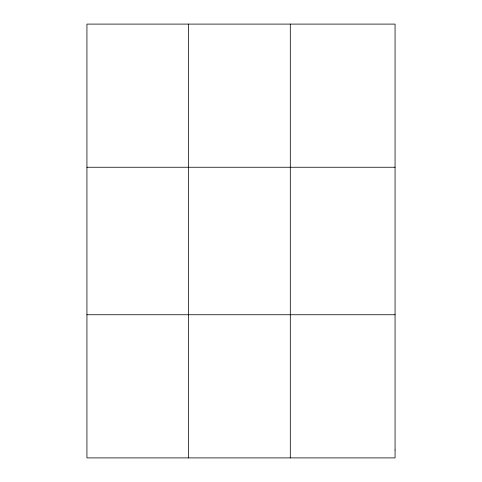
<?xml version="1.0" encoding="UTF-8"?>
<svg xmlns="http://www.w3.org/2000/svg" width="482" height="482" viewBox="0 0 482 482"><rect width="100%" height="100%" fill="white"/><g stroke="black" fill="none" stroke-linecap="round" stroke-linejoin="round"><path stroke-width="0.72" d="M188.619 457.9L188.619 24.1M290.303 457.9L290.303 24.1M86.935 167.254L395.065 167.254M86.935 314.746L395.065 314.746M395.065 449.947L395.065 457.9L86.935 457.9L86.935 24.1L395.065 24.1L395.065 449.947"/></g></svg>
